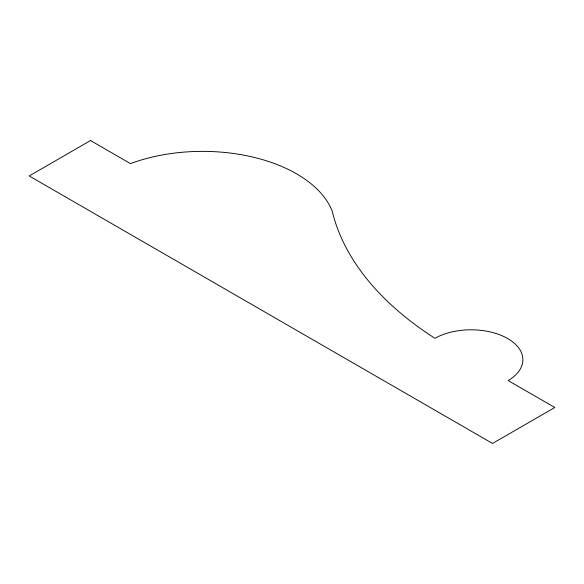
<?xml version="1.0" encoding="UTF-8"?>
<svg xmlns="http://www.w3.org/2000/svg" width="584" height="584" viewBox="0 0 584 584"><rect width="100%" height="100%" fill="white"/><g stroke="black" fill="none" stroke-linecap="round" stroke-linejoin="round"><path stroke-width="0.88" d="M90.527 140.547L29.2 175.959L492.524 443.453L554.8 407.493L508.182 380.578A51.808 29.908 0 0 0 507.708 338.559A51.808 29.908 0 0 0 434.927 338.289A414.092 239.075 0 0 1 332.128 210.882A132.991 76.781 0 0 0 130.487 163.615L90.527 140.547"/></g></svg>
